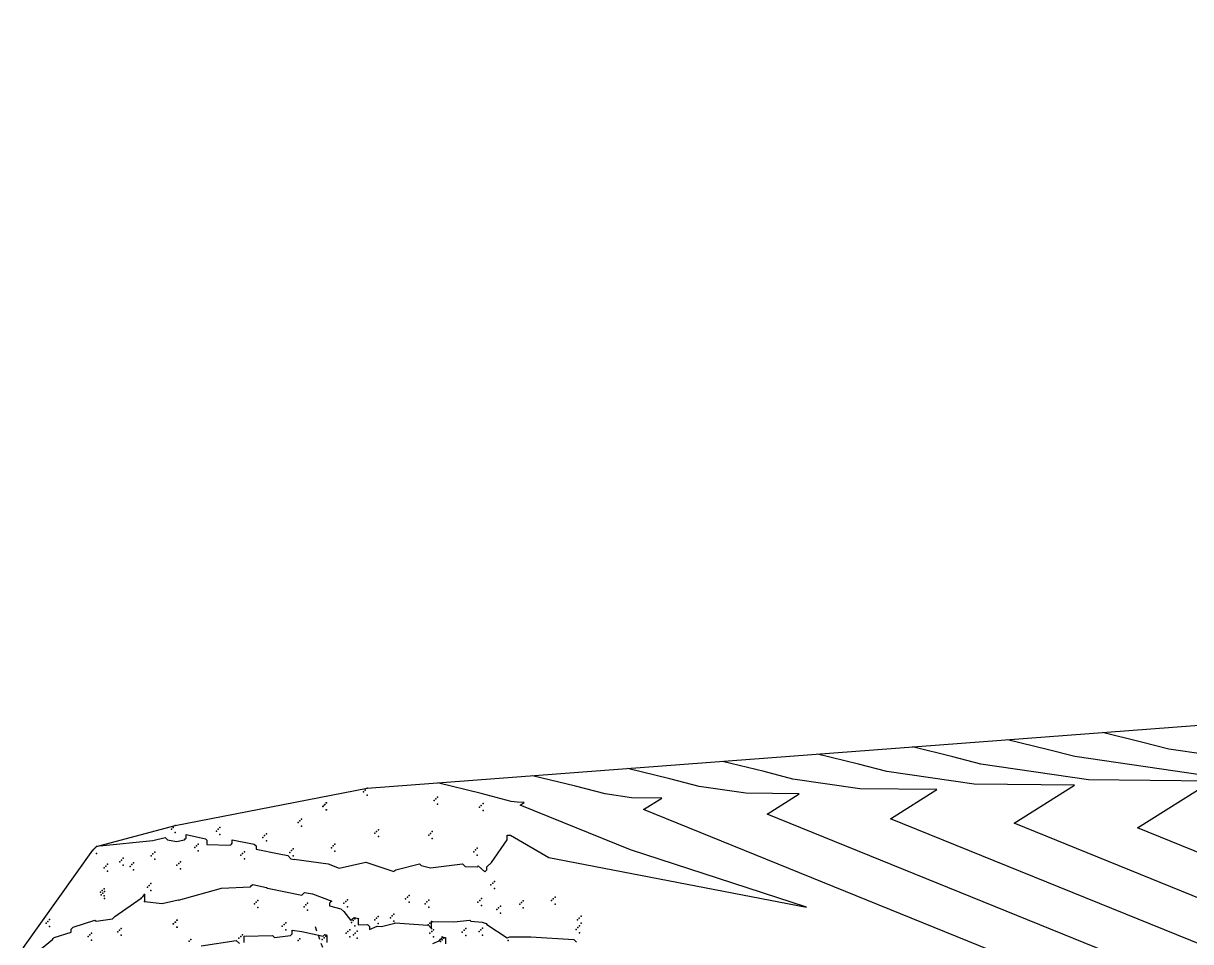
# Model space of a CAD drawing. Header units: metres. Extents: x 419582 to 423558, y 4805372 to 4807539.
# Drawn here: x 419596.9 to 419663.7, y 4805590 to 4805642.6 of the extents above; entities that cross this region are included whole.
import ezdxf

# ---------------------------------------------------------------- set-up
doc = ezdxf.new("R2010")
doc.units = ezdxf.units.M
doc.linetypes.add('PHANTOM', pattern=[2.5, 1.25, -0.25, 0.25, -0.25, 0.25, -0.25])
for name, color, linetype in [('C-TINN', 4, 'Continuous'), ('C-TINN-BNDY', 110, 'Continuous'), ('C-TOPO-MAJR', 9, 'Continuous'), ('C-TOPO-MINR', 8, 'Continuous'), ('LS', 7, 'Continuous')]:
    doc.layers.add(name, color=color, linetype=linetype)
doc.styles.get("Standard").update_dxf_attribs({"font": 'simplex.shx'})

# ---------------------------------------------------------------- blocks, each defined once
blk = doc.blocks.new('AN75 +0 +0')
at = {"linetype": 'PHANTOM', "flags": 128}
for points in [[(0, -11.382), (0, 11.382)], [(-11.382, 0), (11.382, 0)]]:
    blk.add_lwpolyline(points, dxfattribs=at)
at = {"flags": 128}
blk.add_lwpolyline([(-6.382, -6.382), (-6.382, 6.382), (6.382, 6.382), (6.382, -6.382)], close=True, dxfattribs=at)
at = {"layer": 'LS', "insert": (-2.743, -0.436), "char_height": 0.51577, "width": 9.13592, "attachment_point": 1}
blk.add_mtext('AN75\\PBase +0 Leg +0', dxfattribs=at)

msp = doc.modelspace()

# ---------------------------------------------------------------- linework, layer by layer
at = {"layer": 'C-TINN', "color": 4, "linetype": 'Continuous', "lineweight": -3}
for p in [(419616.37, 4805598.57, 1461.26), (419616.47, 4805598.67, 1461.26), (419616.57, 4805598.77, 1461.26), (419614.04, 4805597.73, 1461.18), (419614.05, 4805597.74, 1461.2), (419614.14, 4805597.83, 1461.18), (419614.15, 4805597.84, 1461.2), (419614.24, 4805597.93, 1461.18), (419614.25, 4805597.94, 1461.2), (419616.57, 4805598.37, 1461.26), (419620.41, 4805598.07, 1461.54), (419620.51, 4805598.17, 1461.54), (419620.61, 4805598.27, 1461.54), (419620.61, 4805597.87, 1461.54), (419623.11, 4805597.79, 1461.7), (419623.21, 4805597.89, 1461.7), (419614.24, 4805597.53, 1461.18), (419614.25, 4805597.54, 1461.2), (419623.01, 4805597.69, 1461.7), (419623.21, 4805597.49, 1461.7), (419605.38, 4805596.43, 1461.79), (419605.48, 4805596.53, 1461.79), (419605.58, 4805596.63, 1461.79), (419608.05, 4805596.42, 1461.66), (419608.15, 4805596.52, 1461.66), (419612.62, 4805596.81, 1461.17), (419612.72, 4805596.91, 1461.17), (419612.82, 4805597.01, 1461.17), (419612.82, 4805596.61, 1461.17), (419617.22, 4805596.4, 1461.46), (419605.58, 4805596.23, 1461.79), (419607.95, 4805596.32, 1461.66), (419608.15, 4805596.12, 1461.66), (419610.61, 4805595.96, 1461.71), (419610.71, 4805596.06, 1461.71), (419610.81, 4805596.16, 1461.71), (419610.81, 4805595.76, 1461.71), (419617.02, 4805596.2, 1461.46), (419617.12, 4805596.3, 1461.46), (419617.22, 4805596, 1461.46), (419620.1, 4805596.09, 1461.62), (419620.2, 4805596.19, 1461.62), (419620.3, 4805596.29, 1461.62), (419620.3, 4805595.89, 1461.62), (419600.88, 4805595.23, 1462.01), (419600.98, 4805595.33, 1462.01), (419601.08, 4805595.43, 1462.01), (419604.42, 4805595.11, 1462.36), (419606.71, 4805595.38, 1462.23), (419606.81, 4805595.48, 1462.23), (419606.91, 4805595.58, 1462.23), (419606.91, 4805595.18, 1462.23), (419609.45, 4805595.04, 1462.33), (419609.55, 4805595.14, 1462.33), (419612.15, 4805595.1, 1461.9), (419612.25, 4805595.2, 1461.9), (419612.35, 4805595.3, 1461.9), (419614.53, 4805595.37, 1461.57), (419614.63, 4805595.47, 1461.57), (419614.73, 4805595.57, 1461.57), (419614.73, 4805595.17, 1461.57), (419622.68, 4805595.14, 1461.86), (419622.78, 4805595.24, 1461.86), (419622.88, 4805595.34, 1461.86), (419601.08, 4805595.03, 1462.01), (419601.72, 4805594.42, 1462.29), (419602.42, 4805594.56, 1462.33), (419602.52, 4805594.66, 1462.33), (419602.62, 4805594.76, 1462.33), (419603.11, 4805594.4, 1462.33), (419603.21, 4805594.5, 1462.33), (419604.22, 4805594.91, 1462.36), (419604.32, 4805595.01, 1462.36), (419604.42, 4805594.71, 1462.36), (419605.79, 4805594.46, 1462.49), (419605.89, 4805594.56, 1462.49), (419609.35, 4805594.94, 1462.33), (419609.55, 4805594.74, 1462.33), (419612.35, 4805594.9, 1461.9), (419622.88, 4805594.94, 1461.86), (419601.52, 4805594.22, 1462.29), (419601.62, 4805594.32, 1462.29), (419601.72, 4805594.02, 1462.29), (419602.62, 4805594.36, 1462.33), (419603.01, 4805594.3, 1462.33), (419603.21, 4805594.1, 1462.33), (419605.69, 4805594.36, 1462.49), (419605.89, 4805594.16, 1462.49), (419604, 4805593.11, 1462.74), (419604.1, 4805593.21, 1462.74), (419604.2, 4805593.31, 1462.74), (419623.66, 4805593.24, 1462.11), (419623.76, 4805593.34, 1462.11), (419623.86, 4805593.44, 1462.11), (419623.86, 4805593.04, 1462.11), (419601.32, 4805592.82, 1462.51), (419601.35, 4805592.66, 1462.44), (419601.42, 4805592.92, 1462.51), (419601.45, 4805592.76, 1462.44), (419601.52, 4805593.02, 1462.51), (419601.52, 4805592.62, 1462.51), (419601.55, 4805592.86, 1462.44), (419601.55, 4805592.46, 1462.44), (419603.64, 4805592.48, 1463), (419603.74, 4805592.58, 1463), (419603.84, 4805592.68, 1463), (419604.2, 4805592.91, 1462.74), (419615.45, 4805592.39, 1462.79), (419618.78, 4805592.44, 1462.42), (419618.88, 4805592.54, 1462.42), (419618.98, 4805592.64, 1462.42), (419623.12, 4805592.45, 1462.43), (419627.23, 4805592.44, 1462.59), (419627.33, 4805592.54, 1462.59), (419603.84, 4805592.28, 1463), (419610.12, 4805592.15, 1463.41), (419610.22, 4805592.25, 1463.41), (419610.32, 4805592.35, 1463.41), (419610.32, 4805591.95, 1463.41), (419612.97, 4805591.99, 1463.32), (419613.07, 4805592.09, 1463.32), (419613.17, 4805592.19, 1463.32), (419613.17, 4805591.79, 1463.32), (419615.25, 4805592.19, 1462.79), (419615.35, 4805592.29, 1462.79), (419615.45, 4805591.99, 1462.79), (419618.98, 4805592.24, 1462.42), (419619.9, 4805592.16, 1462.42), (419620, 4805592.26, 1462.42), (419620.1, 4805592.36, 1462.42), (419620.1, 4805591.96, 1462.42), (419622.92, 4805592.25, 1462.43), (419623.02, 4805592.35, 1462.43), (419623.12, 4805592.05, 1462.43), (419624, 4805591.82, 1462.35), (419624.1, 4805591.92, 1462.35), (419624.2, 4805592.02, 1462.35), (419625.31, 4805592.13, 1462.42), (419625.41, 4805592.23, 1462.42), (419625.51, 4805592.33, 1462.42), (419625.51, 4805591.93, 1462.42), (419627.13, 4805592.34, 1462.59), (419627.33, 4805592.14, 1462.59), (419598.2, 4805591.05, 1462.63), (419598.3, 4805591.15, 1462.63), (419598.4, 4805591.25, 1462.63), (419605.58, 4805591.11, 1463.34), (419605.6, 4805591.11, 1463.33), (419605.68, 4805591.21, 1463.34), (419605.7, 4805591.21, 1463.33), (419611.92, 4805591.07, 1463.8), (419615.68, 4805591.09, 1463.03), (419615.78, 4805591.19, 1463.03), (419615.88, 4805591.29, 1463.03), (419617.01, 4805591.23, 1462.85), (419617.11, 4805591.33, 1462.85), (419617.21, 4805591.43, 1462.85), (419617.21, 4805591.03, 1462.85), (419617.91, 4805591.36, 1462.92), (419618.01, 4805591.46, 1462.92), (419618.11, 4805591.56, 1462.92), (419618.11, 4805591.16, 1462.92), (419620.16, 4805591.05, 1462.99), (419620.26, 4805591.15, 1462.99), (419624.2, 4805591.62, 1462.35), (419628.62, 4805591.24, 1462.77), (419628.72, 4805591.34, 1462.77), (419628.82, 4805591.44, 1462.77), (419628.82, 4805591.04, 1462.77), (419598.4, 4805590.85, 1462.63), (419600.71, 4805590.38, 1463.29), (419600.81, 4805590.48, 1463.29), (419602.3, 4805590.55, 1463.36), (419602.4, 4805590.65, 1463.36), (419602.5, 4805590.75, 1463.36), (419605.48, 4805591.01, 1463.34), (419605.5, 4805591.01, 1463.33), (419605.68, 4805590.81, 1463.34), (419605.7, 4805590.81, 1463.33), (419609.44, 4805590.38, 1463.97), (419611.72, 4805590.87, 1463.8), (419611.82, 4805590.97, 1463.8), (419611.92, 4805590.67, 1463.8), (419615.38, 4805590.47, 1463.3), (419615.48, 4805590.57, 1463.3), (419615.58, 4805590.67, 1463.3), (419615.8, 4805590.38, 1463.22), (419615.88, 4805590.89, 1463.03), (419615.9, 4805590.48, 1463.22), (419616, 4805590.58, 1463.22), (419620.06, 4805590.95, 1462.99), (419620.17, 4805590.47, 1463.68), (419620.26, 4805590.75, 1462.99), (419620.27, 4805590.57, 1463.68), (419620.37, 4805590.67, 1463.68), (419622.02, 4805590.54, 1463.27), (419622.12, 4805590.64, 1463.27), (419622.22, 4805590.74, 1463.27), (419622.98, 4805590.56, 1463.21), (419623.08, 4805590.66, 1463.21), (419623.18, 4805590.76, 1463.21), (419628.53, 4805590.69, 1462.86), (419628.63, 4805590.79, 1462.86), (419628.73, 4805590.89, 1462.86), (419628.73, 4805590.49, 1462.86), (419600.61, 4805590.28, 1463.29), (419600.81, 4805590.08, 1463.29), (419602.5, 4805590.35, 1463.36), (419606.39, 4805590.02, 1463.87), (419606.49, 4805590.12, 1463.87), (419609.24, 4805590.18, 1463.97), (419609.34, 4805590.28, 1463.97), (419612.63, 4805590.05, 1464.24), (419612.73, 4805590.15, 1464.24), (419614.01, 4805590.11, 1464.04), (419614.11, 4805590.21, 1464.04), (419614.21, 4805590.31, 1464.04), (419615.58, 4805590.27, 1463.3), (419616, 4805590.18, 1463.22), (419620.37, 4805590.27, 1463.68), (419620.77, 4805589.99, 1464.07), (419620.87, 4805590.09, 1464.07), (419620.97, 4805590.19, 1464.07), (419622.22, 4805590.34, 1463.27), (419623.18, 4805590.36, 1463.21), (419624.64, 4805590.06, 1463.07)]:
    msp.add_point(p, dxfattribs=at)
at = {"layer": 'C-TINN-BNDY', "color": 110, "linetype": 'Continuous', "lineweight": -3, "flags": 128}
msp.add_lwpolyline([(420029.12, 4805597.02), (419709.39, 4805488.05), (419650.8, 4805487.27), (419650.8, 4805487.27), (419649.4, 4805487.73), (419632.17, 4805498.3), (419631.97, 4805498.5), (419603.66, 4805571.39), (419596.9, 4805589.66), (419600.88, 4805595.23), (419600.98, 4805595.33), (419601.08, 4805595.43), (419605.58, 4805596.63), (419616.57, 4805598.77), (419987.22, 4805626.86), (420067.42, 4805642.58)], dxfattribs=at)
at = {"layer": 'C-TOPO-MAJR', "color": 9, "linetype": 'Continuous', "lineweight": -3, "elevation": 1465, "flags": 128}
msp.add_lwpolyline([(419669.648, 4805587.641), (419646.535, 4805597.029), (419649.181, 4805598.698), (419644.782, 4805598.746), (419640.948, 4805599.302), (419639.297, 4805599.727), (419636.908, 4805600.311)], dxfattribs=at)
at = {"layer": 'C-TOPO-MINR', "color": 8, "linetype": 'Continuous', "lineweight": -3, "flags": 128}
for points, elevation in [([(419670.929, 4805599.783), (419662.449, 4805601.013), (419660.9, 4805601.412), (419658.66, 4805601.96)], 1469), ([(419681.96, 4805587.861), (419660.671, 4805596.507), (419664.922, 4805599.188), (419657.855, 4805599.264), (419651.699, 4805600.157), (419650.099, 4805600.57), (419647.784, 4805601.136)], 1467), ([(419664.392, 4805599.524), (419657.074, 4805600.585), (419655.5, 4805600.991), (419653.222, 4805601.548)], 1468), ([(419675.804, 4805587.751), (419653.603, 4805596.768), (419657.051, 4805598.943), (419651.318, 4805599.005), (419646.323, 4805599.73), (419644.698, 4805600.148), (419642.346, 4805600.723)], 1466), ([(419663.493, 4805587.532), (419639.467, 4805597.29), (419641.311, 4805598.453), (419638.245, 4805598.486), (419635.573, 4805598.874), (419633.896, 4805599.306), (419631.47, 4805599.899)], 1464), ([(419601.285, 4805595.485), (419601.28, 4805595.48), (419601.275, 4805595.475), (419604.307, 4805595.781), (419605.026, 4805595.944), (419605.153, 4805595.817), (419605.673, 4805595.729), (419606.119, 4805595.824), (419606.167, 4805595.872), (419606.215, 4805595.92), (419606.215, 4805596.129), (419607.33, 4805595.879), (419607.41, 4805595.798), (419607.41, 4805595.559), (419608.759, 4805595.521), (419608.81, 4805595.572), (419608.86, 4805595.623), (419608.86, 4805595.82), (419610.114, 4805595.576), (419610.221, 4805595.47), (419610.221, 4805595.283), (419611.545, 4805595.016), (419612.029, 4805594.918), (419612.216, 4805594.731), (419612.394, 4805594.695), (419612.401, 4805594.702), (419612.408, 4805594.709), (419614.347, 4805594.438), (419614.984, 4805594.19), (419616.501, 4805594.534), (419618.097, 4805593.998), (419618.154, 4805594.054), (419618.21, 4805594.11), (419619.568, 4805594.451), (419619.673, 4805594.346), (419620.205, 4805594.213), (419622.035, 4805594.445), (419622.185, 4805594.295), (419622.89, 4805594.279), (419622.914, 4805594.304), (419622.939, 4805594.328), (419623.317, 4805593.988), (419623.373, 4805594.044), (419623.429, 4805594.1), (419623.429, 4805594.276), (419623.686, 4805594.527), (419624.599, 4805595.821), (419624.599, 4805596.087), (419624.783, 4805596.082), (419626.983, 4805594.807), (419641.712, 4805591.959), (419631.643, 4805595.248), (419625.33, 4805597.812), (419625.571, 4805597.963), (419625.171, 4805597.968), (419624.823, 4805598.018), (419623.094, 4805598.464), (419620.594, 4805599.075)], 1462), ([(419657.337, 4805587.422), (419632.399, 4805597.551), (419633.441, 4805598.208), (419631.708, 4805598.227), (419630.198, 4805598.446), (419628.495, 4805598.885), (419626.032, 4805599.487)], 1463), ([(419597.935, 4805589.599), (419598.561, 4805590.12), (419598.609, 4805590.168), (419598.658, 4805590.217), (419599.639, 4805590.53), (419599.639, 4805590.706), (419599.695, 4805590.762), (419599.751, 4805590.818), (419600.994, 4805591.224), (419601.062, 4805591.156), (419602.007, 4805591.297), (419602.067, 4805591.358), (419602.128, 4805591.419), (419603.64, 4805592.48), (419603.74, 4805592.58), (419603.84, 4805592.68), (419603.84, 4805592.28), (419604.841, 4805592.173), (419605.764, 4805592.39), (419605.775, 4805592.369), (419608.235, 4805593.046), (419609.904, 4805593.133), (419609.966, 4805593.195), (419610.028, 4805593.257), (419610.817, 4805593.097), (419610.871, 4805593.042), (419612.83, 4805592.646), (419612.908, 4805592.723), (419612.985, 4805592.801), (419613.455, 4805592.735), (419614.547, 4805592.311), (419614.486, 4805592.25), (419614.426, 4805592.19), (419614.426, 4805592.032), (419615.075, 4805591.874), (419615.242, 4805591.708), (419615.651, 4805591.202), (419615.739, 4805591.29), (419615.826, 4805591.378), (419616.102, 4805591.313), (419616.085, 4805591.297), (419616.068, 4805591.28), (419616.068, 4805590.947), (419616.601, 4805590.966), (419616.719, 4805590.848), (419616.719, 4805590.685), (419617.142, 4805590.871), (419617.405, 4805590.851), (419618.156, 4805591.049), (419618.164, 4805591.056), (419618.171, 4805591.064), (419620.05, 4805590.939), (419620.062, 4805590.943), (419620.259, 4805590.746), (419620.26, 4805590.747), (419620.262, 4805590.749), (419620.262, 4805591.143), (419620.267, 4805591.141), (419620.323, 4805591.128), (419620.326, 4805591.132), (419620.33, 4805591.135), (419621.547, 4805591.128), (419622.445, 4805591.225), (419622.509, 4805591.161), (419623.164, 4805591.107), (419623.38, 4805591.019), (419623.429, 4805590.97), (419624.597, 4805590.212), (419624.734, 4805590.261), (419625.937, 4805590.27), (419628.413, 4805590.112), (419628.561, 4805589.964)], 1463), ([(419609.529, 4805589.943), (419609.529, 4805590.305), (419611.153, 4805590.341), (419611.27, 4805590.224), (419612.197, 4805590.343), (419612.243, 4805590.388), (419612.288, 4805590.434), (419612.288, 4805590.652), (419612.845, 4805590.578), (419614.058, 4805590.298), (419614.152, 4805590.392), (419614.243, 4805590.37), (419614.25, 4805590.364), (419614.268, 4805590.341), (419614.273, 4805590.319), (419614.273, 4805589.94)], 1464), ([(419607.075, 4805589.745), (419609.088, 4805590.05), (419609.263, 4805589.875)], 1464), ([(419620.331, 4805589.885), (419620.698, 4805590.04), (419620.78, 4805590.122), (419620.862, 4805590.204), (419620.862, 4805590.276), (419620.924, 4805590.252), (419621.062, 4805590.221), (419621.062, 4805589.856)], 1464)]:
    msp.add_lwpolyline(points, dxfattribs=dict(at, elevation=elevation))

# ---------------------------------------------------------------- block references
at = {"rotation": 19.1881891}
msp.add_blockref('AN75 +0 +0', (419617.36, 4805580.09, 1467.78), dxfattribs=at)

doc.saveas('drawing.dxf')
